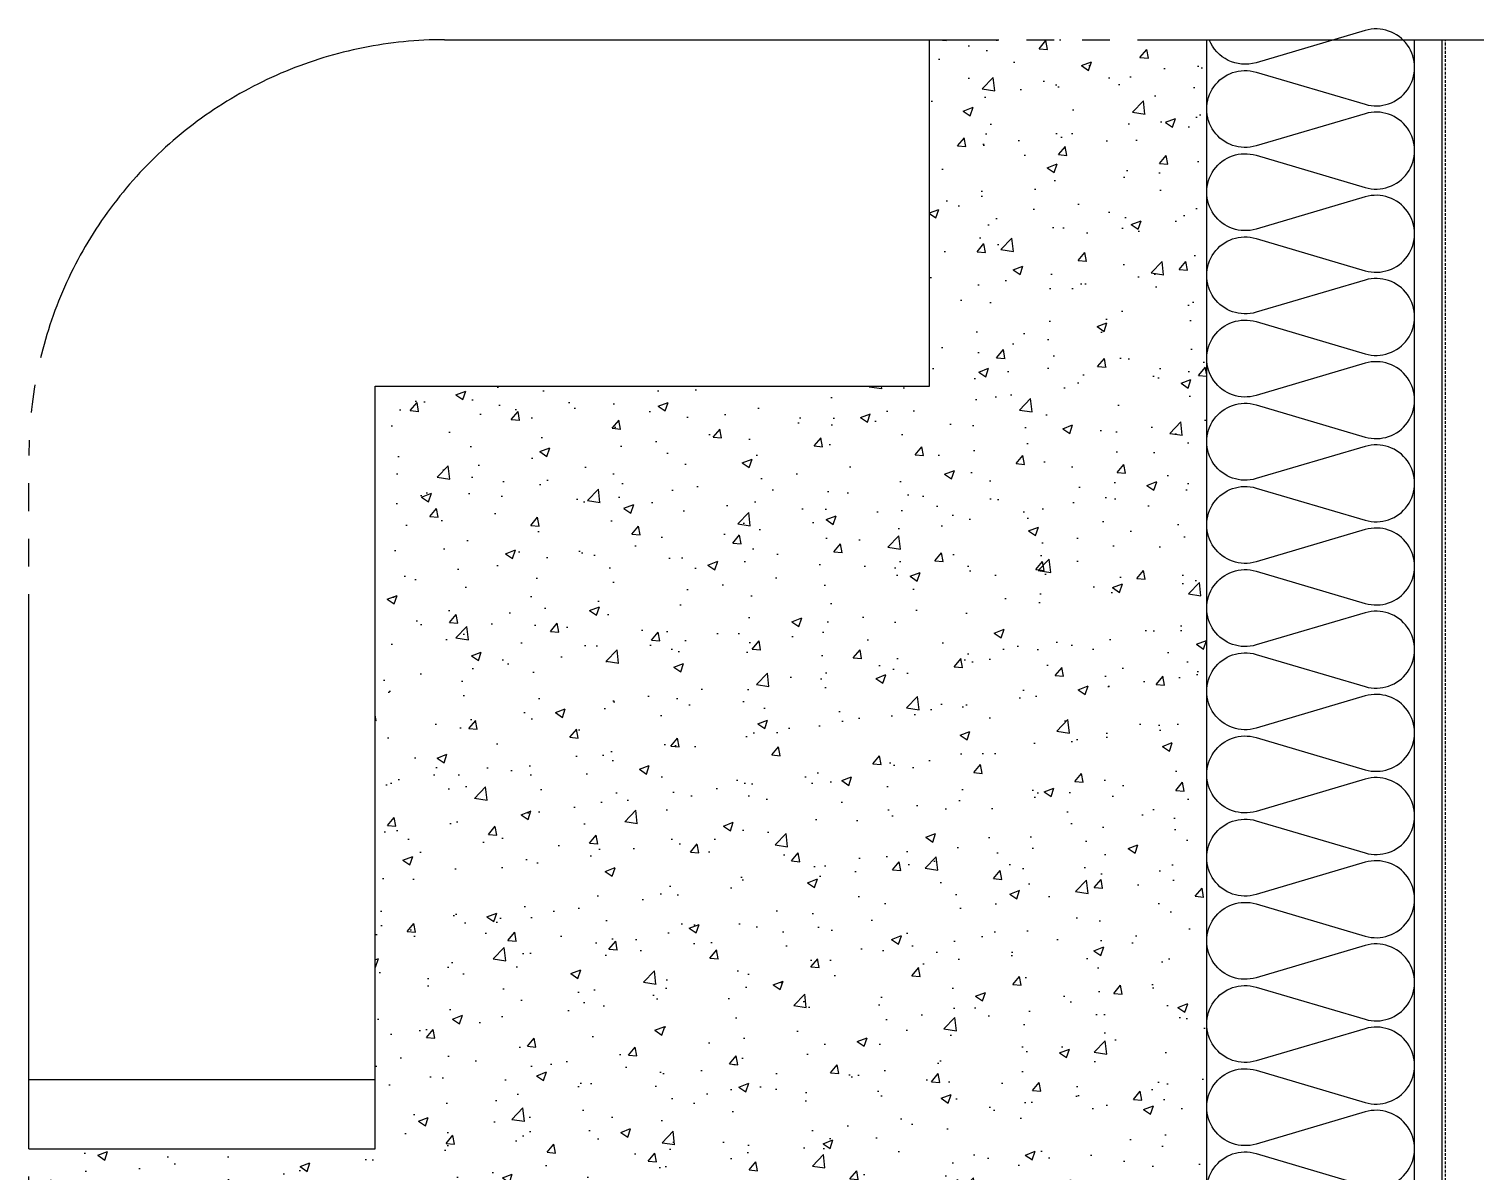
# Model space of a CAD drawing. Header units: millimetres. Extents: x 3584 to 9537, y 842 to 7828.
# Drawn here: x 7666 to 8710, y 5514 to 6338 of the extents above; entities that cross this region are included whole.
import ezdxf

# ---------------------------------------------------------------- set-up
doc = ezdxf.new("R2010")
doc.units = ezdxf.units.MM
doc.linetypes.add('HIDDEN', pattern=[3, 2, -1])
doc.linetypes.add('PHANTOM', pattern=[25, 20, -1, 1, -1, 1, -1])
for name, color, linetype in [('7', 7, 'Continuous'), ('CON', 2, 'Continuous'), ('MRK1', 3, 'Continuous'), ('xref_section$0$CON', 2, 'Continuous'), ('xref_section$0$FIN1', 6, 'Continuous'), ('xref_section$0$INSUL', 8, 'Continuous')]:
    doc.layers.add(name, color=color, linetype=linetype)

msp = doc.modelspace()

# ---------------------------------------------------------------- hatches: boundary and pattern name
at = {"layer": 'CON'}
h = msp.add_hatch(dxfattribs=at)
h.set_pattern_fill('AR-CONC', color=8, scale=0.4)
h.set_pattern_definition([(50, (-15021.92, -2379.334), (72.87387, -6.37563), [7.62, -83.82]), (355, (-15021.92, -2379.334), (-14.09737, 76.42274), [6.096, -67.05623]), (100.45144, (-15015.85, -2379.865), (58.7765, 70.0471), [6.476, -71.2361]), (46.1842, (-15021.92, -2359.01), (108.43162, -16.81693), [11.43, -125.73]), (96.63556, (-15012.89, -2360.42), (94.96165, 98.97045), [9.714, -106.85424]), (351.18415, (-15021.92, -2359.01), (94.96165, 98.97045), [9.144, -100.5839]), (21, (-15011.76, -2364.094), (60.64576, -40.90608), [7.62, -83.82]), (326, (-15011.76, -2364.094), (24.72081, 73.67519), [6.096, -67.056]), (71.45144, (-15006.71, -2367.5), (85.36657, 32.7691), [6.476, -71.23598]), (37.5, (-15021.922, -2379.334), (1.23544, 33.822016), [0, -66.2432, 0, -68.072, 0, -67.31]), (7.5, (-15021.922, -2379.334), (26.727865, 40.07223), [0, -38.8112, 0, -64.7192, 0, -25.654]), (327.5, (-15044.58, -2379.334), (54.236238, -2.291498), [0, -25.4, 0, -79.248, 0, -105.156]), (317.5, (-15054.74, -2379.334), (59.25167, 10.1706), [0, -33.02, 0, -52.6288, 0, -74.676])])
h.paths.add_polyline_path([(8516.21, 6330.57), (8316.21, 6330.57), (8316.21, 6080.57), (7916.21, 6080.57), (7916.21, 5530.57), (7666.21, 5530.57), (7666.21, 5380.57), (8516.21, 5380.57)])

# ---------------------------------------------------------------- linework, layer by layer
at = {"layer": '7'}
msp.add_line((8686.21, 5168.48), (8686.21, 6330.57), dxfattribs=at)
at = {"layer": '7', "color": 8, "linetype": 'HIDDEN'}
msp.add_line((8688.51, 5168.48), (8688.51, 6330.57), dxfattribs=at)
at = {"layer": 'MRK1', "color": 3, "linetype": 'PHANTOM', "ltscale": 20}
msp.add_lwpolyline([(7966.21, 4730.57, -0.4142136), (7666.21, 5030.57), (7666.21, 6030.57, -0.4142136), (7966.21, 6330.57), (8966.21, 6330.57, -0.4142136), (9266.21, 6030.57), (9266.21, 5030.57, -0.4142136), (8966.21, 4730.57)], format="xyb", close=True, dxfattribs=at)
at = {"layer": 'xref_section$0$CON'}
for p, q in [((8316.21, 6080.57), (8316.21, 6330.57)), ((8516.21, 5380.57), (8516.21, 6330.57)), ((7916.21, 5530.57), (7916.21, 6080.57)), ((7916.21, 6080.57), (8316.21, 6080.57)), ((7666.21, 5530.57), (7916.21, 5530.57))]:
    msp.add_line(p, q, dxfattribs=at)
at = {"layer": 'xref_section$0$FIN1'}
msp.add_line((7666.21, 5580.57), (7916.21, 5580.57), dxfattribs=at)
at = {"layer": 'xref_section$0$INSUL'}
msp.add_line((8666.21, 5230.57), (8666.21, 6330.57), dxfattribs=at)
msp.add_lwpolyline([(8551.81, 5473.95, -1.3373945), (8551.81, 5527.19), (8630.62, 5503.95, 1.3373945), (8630.62, 5557.19), (8551.81, 5533.95, -1.3373945), (8551.81, 5587.19), (8630.62, 5563.95, 1.3373945), (8630.62, 5617.19), (8551.81, 5593.95, -1.3373944), (8551.81, 5647.19), (8630.62, 5623.95, 1.3373944), (8630.62, 5677.19), (8551.81, 5653.95, -1.3373944), (8551.81, 5707.19), (8630.62, 5683.95, 1.3373944), (8630.62, 5737.19), (8551.81, 5713.95, -1.3373944), (8551.81, 5767.19), (8630.62, 5743.95, 1.3373945), (8630.62, 5797.19), (8551.81, 5773.95, -1.3373945), (8551.81, 5827.19), (8630.62, 5803.95, 1.3373945), (8630.62, 5857.19), (8551.81, 5833.95, -1.3373945), (8551.81, 5887.19), (8630.62, 5863.95, 1.3373945), (8630.62, 5917.19), (8551.81, 5893.95, -1.3373945), (8551.81, 5947.19), (8630.62, 5923.95, 1.3373944), (8630.62, 5977.19), (8551.81, 5953.95, -1.3373944), (8551.81, 6007.19), (8630.62, 5983.95, 1.3373944), (8630.62, 6037.19), (8551.81, 6013.95, -1.3373945), (8551.81, 6067.19), (8630.62, 6043.95, 1.3373945), (8630.62, 6097.19), (8551.81, 6073.95, -1.3373945), (8551.81, 6127.19), (8630.62, 6103.95, 1.3373945), (8630.62, 6157.19), (8551.81, 6133.95, -1.3373945), (8551.81, 6187.19), (8630.62, 6163.95, 1.3373945), (8630.62, 6217.19), (8551.81, 6193.95, -1.3373945), (8551.81, 6247.19), (8630.62, 6223.95, 1.3373945), (8630.62, 6277.19), (8551.81, 6253.95, -1.3373944), (8551.81, 6307.19), (8630.62, 6283.95, 1.3373944), (8630.62, 6337.19), (8551.81, 6313.95, -0.390412), (8518.08, 6330.57, -0.390412)], format="xyb", dxfattribs=at)

doc.saveas('drawing.dxf')
